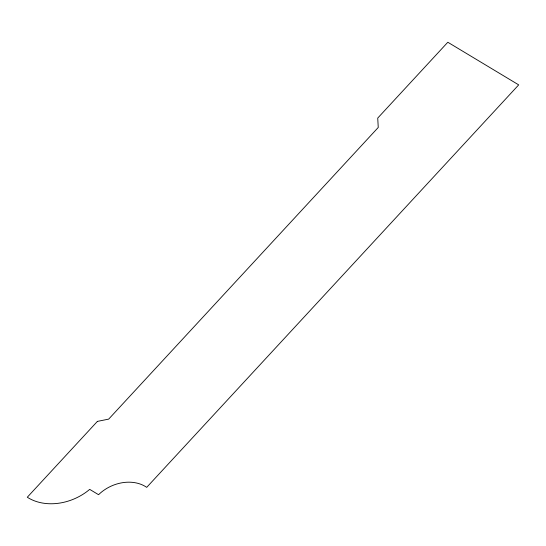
<?xml version="1.0" encoding="UTF-8"?>
<svg xmlns="http://www.w3.org/2000/svg" width="546" height="546" viewBox="0 0 546 546"><rect width="100%" height="100%" fill="white"/><g stroke="black" fill="none" stroke-linecap="round" stroke-linejoin="round"><path stroke-width="0.82" d="M97.386 421.396L27.3 497.229A48.785 37.967 -25.2 0 0 89.701 489.373L98.56 494.703A35.333 27.498 -25.2 0 1 146.703 487.353L518.7 84.876L447.816 42.247L377.73 118.079L378.248 127.464L108.681 419.116L97.386 421.396"/></g></svg>
